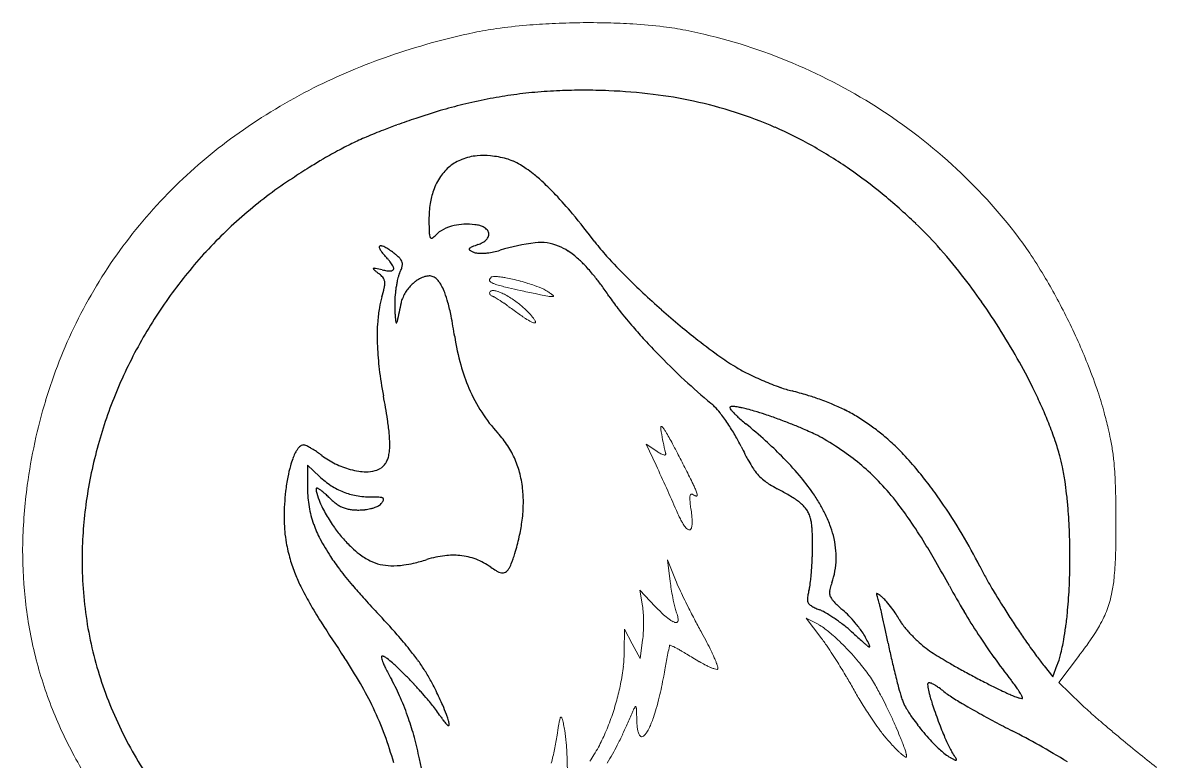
# Model space of a CAD drawing. Header units: millimetres. Extents: x -84 to 198, y -232 to 68.
# Drawn here: x -83.5 to 171.3, y -98.4 to 67.7 of the extents above; entities that cross this region are included whole.
import ezdxf

# ---------------------------------------------------------------- set-up
doc = ezdxf.new("R2010")
doc.units = ezdxf.units.MM
for name, color, linetype, lineweight, true_color in [('1', 1, 'Continuous', 0, 0xff0000), ('2', 3, 'Continuous', 25, 0x00ff00), ('4', 4, 'Continuous', 0, 0x00ffff), ('5', 2, 'Continuous', 0, 0xffff00), ('6', 30, 'Continuous', 0, 0xff7f00), ('7', 6, 'Continuous', 0, 0xff00ff), ('8', 136, 'Continuous', 0, 0x008080)]:
    doc.layers.add(name, color=color, linetype=linetype, lineweight=lineweight, true_color=true_color)

msp = doc.modelspace()

# ---------------------------------------------------------------- linework, layer by layer
at = {"layer": '1'}
for p, q in [((153.96, -74.51), (149.32, -80.64)), ((149.32, -80.64), (154.33, -85.47))]:
    msp.add_line(p, q, dxfattribs=at)
for centre, radius, start, end in [((32.98, -5.75), 72.82, 97.9042, 101.9353), ((40.72, -61.45), 129.05, 94.8763, 97.9042), ((42.72, -84.92), 152.61, 92.7117, 94.8763), ((43.83, -108.41), 176.12, 90.6968, 92.7117), ((43.82, -107.42), 175.14, 88.6574, 90.6968), ((44.46, -80.18), 147.88, 86.4381, 88.6574), ((46.03, -54.88), 122.53, 83.2015, 86.4381), ((52.91, 2.84), 64.41, 78.7369, 83.2015), ((50.75, -89.82), 158.74, 101.9353, 109.0728), ((41.17, -56.11), 124.51, 68.4162, 78.7369), ((44.09, -70.56), 138.37, 109.0728, 116.7186), ((40.38, -58.11), 126.66, 58.1838, 68.4162), ((40.3, -63.02), 129.92, 116.7186, 125.3566), ((41.09, -56.97), 125.32, 47.7412, 58.1838), ((33.21, -53.02), 117.67, 125.3566, 134.4342), ((45.71, -51.88), 118.44, 36.9988, 47.7412), ((30.58, -50.35), 113.92, 134.4342, 144.0905), ((77.42, -27.99), 78.75, 33.4107, 36.9989), ((29.08, -49.26), 112.07, 144.0905, 153.8265), ((43.8, -50.16), 119.01, 30.4921, 33.4107), ((30.04, -58.27), 134.99, 28.2228, 30.4921), ((15.85, -65.88), 151.1, 26.0779, 28.2228), ((30.84, -50.13), 114.03, 153.8265, 163.237), ((16.23, -65.7), 150.67, 23.9204, 26.0779), ((32.41, -58.52), 132.97, 21.6237, 23.9204), ((47.96, -52.36), 116.24, 18.6189, 21.6237), ((87.06, -39.18), 74.99, 14.8774, 18.6189), ((40.24, -52.96), 123.84, 163.237, 172.2661), ((16.47, -57.93), 148.02, 13.4401, 14.8775), ((98.28, -38.38), 63.9, 11.2524, 13.4401), ((109, -36.25), 52.98, 7.9829, 11.2524), ((105.51, -36.74), 56.51, 4.8171, 7.9829), ((90.42, -38.01), 71.65, 2.7804, 4.8171), ((18.66, -41.5), 143.49, 1.3413, 2.7804), ((30.15, -51.59), 113.66, 172.2661, 178.8567), ((-52.04, -43.15), 214.21, 0.6888, 1.3413), ((-334.58, -46.55), 496.77, 0.2604, 0.6888), ((-158.4, -45.75), 320.59, 359.3688, 0.2606), ((15.64, -51.3), 99.15, 178.8567, 185.9134), ((40.75, -47.94), 121.42, 357.9196, 359.3688), ((86.32, -49.6), 75.82, 354.2546, 357.9196), ((128.9, -53.88), 33.03, 348.7006, 354.2546), ((134.62, -55.03), 27.2, 344.2918, 348.7006), ((11.7, -51.7), 95.19, 185.9134, 193.5441), ((138.49, -56.12), 23.18, 339.5154, 344.2918), ((133.67, -53.86), 28.5, 330.5726, 334.82), ((138.35, -56.06), 23.32, 334.82, 339.5154), ((128.91, -51.18), 33.96, 327.5787, 330.5726), ((97.42, -30.33), 71.74, 323.8611, 325.2153), ((111.58, -40.17), 54.49, 325.2153, 327.5787), ((45.4, 7.65), 136.14, 322.8781, 323.8611), ((10.67, -51.95), 94.13, 193.5441, 201.2176), ((13.38, -50.9), 97.03, 201.2176, 208.4594), ((189.73, -48.78), 50.98, 226.0141, 228.112), ((286.96, 59.63), 196.61, 228.112, 229.1803), ((340.27, 121.34), 278.16, 229.1803, 229.7014), ((414.76, 209.18), 393.33, 229.7014, 230.1396), ((448.03, 249.02), 445.23, 230.1396, 230.876), ((412.86, 205.78), 389.5, 230.876, 231.6633), ((24.32, -44.97), 109.48, 208.4594, 215.2766)]:
    msp.add_arc(centre, radius, start, end, dxfattribs=at)
at = {"layer": '2'}
for p, q in [((-16.81, -34.3), (-19.49, -31.75)), ((-19.49, -31.75), (-19.49, -37.04)), ((146.06, -76.93), (147.99, -79.35)), ((147.99, -79.35), (149, -76.7))]:
    msp.add_line(p, q, dxfattribs=at)
for centre, radius, start, end in [((41.21, -54.04), 106.51, 98.0846, 101.0109), ((41.31, -54.77), 107.25, 95.1977, 98.0846), ((42.05, -62.87), 115.38, 92.4144, 95.1977), ((42.36, -70.41), 122.93, 89.9582, 92.4144), ((42.35, -93.48), 146, 87.7045, 89.9582), ((43.31, -69.54), 122.04, 82.9986, 87.7045), ((45.59, -50.94), 103.3, 77.8836, 82.9986), ((43.6, -64.8), 117.54, 103.8696, 106.4496), ((42.18, -59.04), 111.6, 101.0109, 103.8696), ((46.78, -45.39), 97.62, 72.1738, 77.8836), ((93.87, -214.67), 275.63, 108.8382, 109.7756), ((49.15, -83.6), 137.14, 106.4496, 108.8382), ((48.08, -41.35), 93.38, 66.3357, 72.1738), ((37.29, -59.5), 110.46, 111.0764, 113.2426), ((49.04, -89.99), 143.13, 109.7756, 111.0764), ((47.53, -42.61), 94.76, 60.6613, 66.3357), ((25.39, -31.79), 80.31, 113.2426, 115.7832), ((35.56, -50.44), 101.55, 118.4189, 120.74), ((24.72, -30.4), 78.75, 115.7832, 118.4189), ((42.74, -51.14), 104.54, 55.2591, 60.6613), ((49.61, -74.07), 129.03, 120.74, 122.1856), ((18.95, 27.35), 10.32, 111.2253, 128.7368), ((19.83, 25.09), 12.75, 95.4829, 111.2253), ((20.09, 22.47), 15.37, 84.2371, 95.4829), ((19.38, 15.46), 22.42, 74.9293, 84.2371), ((22.54, 27.22), 10.24, 66.3713, 74.9293), ((20.15, 21.75), 16.22, 59.5727, 66.3713), ((18.12, 18.29), 20.22, 55.1447, 59.5727), ((112.21, -173.52), 246.54, 122.1856, 123.2313), ((21.59, 25.5), 13.55, 145.7571, 160.7238), ((19.07, 27.22), 10.49, 128.7368, 145.7571), ((12.74, 10.56), 29.64, 51.4874, 55.1447), ((7.85, 4.42), 37.5, 46.9297, 51.4874), ((37.87, -58.16), 113.08, 50.6217, 55.2591), ((32.84, -52.37), 101.71, 123.2313, 130.3555), ((-11.12, -15.87), 65.27, 43.4753, 46.9297), ((24.32, 24.54), 16.44, 160.7238, 171.2581), ((-28.43, -32.28), 89.12, 39.7921, 43.4753), ((22.23, -77.21), 137.73, 46.4198, 50.6217), ((31.65, 23.41), 23.86, 171.2581, 180), ((35.22, -55.17), 105.39, 130.3555, 137.3541), ((113.11, 23.41), 105.31, 180, 181.0854), ((-96.8, -89.23), 178.1, 37.187, 39.7921), ((25.58, 21.76), 17.77, 181.0854, 183.7277), ((18.48, 21.29), 10.66, 183.7277, 186.0047), ((14.18, 15.1), 6.87, 117.2929, 135), ((15.73, 12.09), 10.25, 102.8181, 117.2929), ((16.19, 10.07), 12.32, 92.5369, 102.8181), ((16.34, 6.59), 15.8, 83.461, 92.5369), ((17.33, 15.18), 7.16, 74.7747, 83.4612), ((18.08, 17.94), 4.3, 63.565, 74.7747), ((18.68, 19.15), 2.95, 41.7238, 63.565), ((19.78, 20.13), 1.47, 10.6212, 41.7238), ((19.89, 20.15), 1.36, 351.3347, 10.6212), ((57.14, -40.52), 87.08, 41.8051, 46.4197), ((12.52, 20.67), 4.66, 186.0047, 189.4476), ((10.1, 20.26), 2.21, 189.4476, 202.4747), ((8.37, 19.55), 0.341, 202.4747, 236.0501), ((8.31, 19.45), 0.222, 236.0501, 272.2072), ((8.3, 19.73), 0.502, 272.2072, 296.0231), ((8.08, 20.17), 0.992, 296.0231, 303.9589), ((7.29, 21.35), 2.41, 303.9589, 309.0476), ((6.4, 22.44), 3.81, 309.0476, 312.857), ((0.8, 28.47), 12.05, 312.857, 315), ((16.58, 24.14), 6.71, 289.3538, 298.7225), ((17.97, 21.6), 3.82, 298.7225, 311.1519), ((18.54, 20.95), 2.96, 311.1519, 321.3833), ((19.29, 20.35), 2, 321.3833, 333.8349), ((19.6, 20.2), 1.65, 333.8349, 351.3347), ((38.7, -34.08), 52.79, 97.6538, 106.4193), ((32.86, 7.86), 10.44, 81.9151, 96.5634), ((32.83, 7.61), 10.69, 67.4405, 81.9151), ((84.17, 48.07), 49.06, 217.187, 222.0157), ((36.23, -56.11), 106.76, 137.3541, 144.1908), ((-3, 17.24), 0.395, 163.0434, 197.4495), ((-3.17, 17.29), 0.212, 118.7222, 163.0434), ((-1.1, 17.84), 2.38, 197.4495, 211.3044), ((-3.05, 17.08), 0.46, 89.0806, 118.7222), ((0.99, 19.11), 4.83, 211.3044, 218.6684), ((-3.06, 16.59), 0.946, 79.1793, 89.0806), ((-3.27, 15.48), 2.08, 72.5033, 79.1793), ((7.11, 24.01), 12.67, 218.6684, 223.212), ((-3.7, 14.11), 3.51, 62.6361, 72.5033), ((-23.68, -4.92), 29.58, 41.4101, 43.2112), ((-6.68, 8.36), 9.99, 56.7924, 62.6361), ((-8.55, 5.51), 13.39, 53.6329, 56.7924), ((-12.05, 0.76), 19.3, 51.0009, 53.6329), ((-13.28, -0.76), 21.25, 48.7644, 51.0011), ((16.99, 16.79), 0.185, 136.7586, 178.3053), ((16.98, 16.79), 0.177, 178.3053, 221.7569), ((17.65, 17.38), 1.07, 221.7569, 239.104), ((17.67, 16.15), 1.11, 120.112, 136.7586), ((18.52, 18.83), 2.76, 239.104, 245.0095), ((18.68, 14.42), 3.12, 111.957, 120.112), ((23.14, 28.76), 13.71, 245.0095, 247.6572), ((28.95, -11.06), 30.59, 109.3538, 111.957), ((18.8, 18.18), 2.28, 247.6588, 261.3254), ((19.49, 22.73), 6.87, 261.3254, 269.1791), ((19.53, 25.46), 9.61, 269.1791, 273.2101), ((19.29, 29.65), 13.8, 273.2101, 276.5729), ((19.04, 31.83), 15.99, 276.5729, 281.8852), ((19.01, 31.97), 16.14, 281.8852, 287.174), ((32.07, 5.78), 12.67, 56.6873, 67.4405), ((27.95, -0.48), 20.17, 48.1688, 56.6873), ((26.82, -67.64), 127.77, 37.9958, 41.8051), ((-13.36, 4.19), 15.81, 38.9464, 41.4101), ((-8.64, 8), 9.74, 32.6453, 38.9464), ((-2.48, 11.94), 2.43, 20.0203, 32.6453), ((-1.49, 12.3), 1.38, 10.1827, 20.0203), ((-3.89, 9.94), 7.02, 44.8713, 48.7644), ((-1.65, 12.17), 3.86, 33.0699, 44.8713), ((0.26, 13.42), 1.57, 14.5426, 33.0699), ((-1.66, 13.6), 3.5, 342.1722, 355.0052), ((0.31, 13.43), 1.52, 355.0052, 14.5426), ((24.03, -4.86), 26.05, 42.9258, 48.1688), ((12.85, -15.26), 41.31, 38.763, 42.9258), ((139.27, 97.71), 123.21, 222.0157, 225.0621), ((-4.66, 12.4), 0.055, 118.4741, 190.3906), ((-4.56, 12.42), 0.161, 190.3906, 214.1697), ((-4.53, 12.16), 0.324, 90.474, 118.4741), ((-3.82, 12.91), 1.04, 214.1697, 223.44), ((-2.98, 13.71), 2.21, 223.44, 227.7212), ((-4.52, 10.86), 1.62, 79.4175, 90.474), ((0.64, 17.69), 7.58, 227.7212, 230.0325), ((4.22, 21.96), 13.15, 230.0325, 231.3618), ((-11.75, -27.83), 40.98, 77.2204, 79.4175), ((31.82, 56.5), 57.37, 231.3618, 231.9983), ((-8.92, 4.35), 8.81, 45.82, 51.9979), ((-4.54, 8.85), 2.53, 34.2656, 45.82), ((0.36, 25.55), 13.75, 257.2206, 261.4548), ((-3.98, 9.24), 1.84, 13.7206, 34.2656), ((-0.99, 16.59), 4.69, 261.4548, 268.7082), ((-1.04, 14.39), 2.49, 268.7082, 280.8306), ((-0.7, 12.61), 0.683, 280.8306, 304.0945), ((-0.56, 12.41), 0.433, 304.0945, 330.3056), ((-0.58, 12.42), 0.453, 330.3056, 355.9178), ((-0.78, 12.43), 0.66, 355.9178, 10.1827), ((15.11, 6.44), 14.8, 163.491, 168.2173), ((5.9, 9.17), 5.19, 155.5041, 163.491), ((-16.76, 19.5), 19.71, 335.5047, 337.9233), ((-4.41, 14.49), 6.39, 337.9233, 342.1722), ((8.61, 4.88), 6, 106.9525, 119.6222), ((7.84, 7.4), 3.36, 90, 106.9525), ((7.84, 8.55), 2.22, 66.5963, 90), ((7.55, 7.88), 2.95, 46.3559, 66.5963), ((5.09, -21.49), 51.27, 36.0392, 38.763), ((164.03, 122.52), 158.27, 225.0621, 226.8945), ((14.41, -77.34), 143.52, 34.9698, 37.9958), ((-33.29, 15.19), 31.86, 343.3217, 347.0923), ((-7.01, 9.17), 4.9, 347.0923, 356.7122), ((-4.79, 9.04), 2.68, 356.7122, 13.7206), ((27.14, 4.26), 27.02, 170.8007, 173.0182), ((20.12, 5.4), 19.91, 168.2173, 170.8007), ((10.35, 2.1), 9.27, 142.1191, 149.1808), ((10.87, 1.69), 9.93, 135.2969, 142.1191), ((10.61, 1.95), 9.56, 127.9224, 135.2969), ((9.38, 3.54), 7.55, 119.6222, 127.9224), ((6.65, 6.93), 4.25, 35.3599, 46.3559), ((3.4, 4.63), 8.24, 27.4655, 35.3599), ((-0.06, 2.83), 12.14, 20.1557, 27.4655), ((-14.22, -35.54), 75.15, 33.7896, 36.0392), ((36.79, -56.51), 107.45, 144.1908, 151.0057), ((16.97, 0.13), 20.6, 163.3213, 170.1723), ((24.51, 4.2), 24.41, 176.9363, 181.2772), ((30.05, 3.9), 29.96, 173.0182, 176.9363), ((7.45, 3.43), 6.07, 157.8173, 167.9316), ((9.54, 2.58), 8.31, 149.1808, 157.8173), ((-14.99, -2.65), 28.04, 15.348, 20.1557), ((89.22, 33.68), 49.32, 213.7898, 217.7895), ((189.6, 149.84), 195.68, 226.8945, 228.5425), ((29.54, -2.05), 33.36, 170.1723, 175.5551), ((51.56, 4.8), 51.47, 181.2787, 182.5405), ((2119.76, -448.05), 2166.09, 167.93513, 168.04781), ((-29.5, -6.64), 43.1, 11.3001, 15.348), ((128.86, 64.41), 99.47, 217.7895, 220.6054), ((190.47, 150.82), 197, 228.5425, 230.1682), ((2.99, -85.32), 157.44, 32.0809, 34.9698), ((36.65, -2.6), 40.5, 175.5551, 179.2293), ((28.23, 3.77), 28.11, 182.5405, 184.2477), ((19.35, 3.11), 19.21, 184.2477, 186.0486), ((7.88, 1.89), 7.67, 186.0486, 188.8975), ((4.26, 1.33), 4, 188.8975, 194.037), ((0.91, 0.49), 0.55, 194.037, 207.9318), ((0.52, 0.28), 0.109, 207.9318, 246.0105), ((0.49, 0.22), 0.0371, 246.0105, 313.8222), ((0.42, 0.28), 0.13, 313.8222, 331.4157), ((0.04, 0.49), 0.569, 331.4157, 339.7869), ((-0.41, 0.66), 1.05, 339.7869, 344.9112), ((-2.09, 1.11), 2.78, 344.9112, 348.0517), ((-90.47, -18.82), 105.27, 8.7104, 11.3001), ((50.78, -2.79), 54.62, 179.2293, 182.3928), ((146.83, 79.82), 123.14, 220.6054, 222.4312), ((169.69, 125.91), 164.56, 230.1682, 231.9469), ((5.07, -84.02), 155, 29.0953, 32.0809), ((36.11, -56.14), 106.68, 151.0057, 157.916), ((60.91, -2.37), 64.76, 182.3928, 186.9532), ((68.64, 5.56), 55.7, 188.7103, 195.3937), ((170.83, 101.76), 155.66, 222.4312, 224.0551), ((149.7, 100.38), 132.13, 231.9469, 234.7124), ((179.76, 110.4), 168.09, 224.0551, 227.0545), ((108.02, 41.48), 59.98, 234.7124, 238.8173), ((54.37, 1.63), 40.9, 195.3937, 203.1949), ((94.35, 18.9), 33.58, 238.8176, 243.6209), ((25.35, -72.73), 131.79, 25.8575, 29.0953), ((85.43, 0.63), 89.47, 186.9532, 190.8328), ((157.39, 86.37), 135.26, 227.0545, 230.3982), ((108.92, 48.27), 66.36, 243.6209, 247.0374), ((50.44, -0.05), 36.62, 203.1949, 212.777), ((108.87, 48.15), 66.24, 247.0374, 250.4689), ((97.79, 16.92), 33.1, 250.4689, 255.3238), ((65.72, -105.53), 93.48, 73.1766, 75.3243), ((38.05, -66.58), 117.67, 23.8746, 25.8575), ((32.78, -54.78), 103.09, 157.916, 164.9459), ((-150.76, -44.57), 151.02, 8.7973, 10.8329), ((74.17, -77.57), 64.27, 70.5865, 73.1766), ((77.3, -68.7), 54.86, 67.057, 70.5865), ((48.55, -1.27), 34.37, 212.777, 222.669), ((65.51, -24.7), 8.89, 43.0773, 50.3984), ((54.81, -34.7), 23.53, 38.5797, 43.0773), ((48.79, -39.5), 31.24, 36.0508, 38.5797), ((75.48, -18.81), 0.0994, 135.0001, 204.1222), ((77.46, -17.92), 2.26, 204.1222, 217.775), ((75.71, -19.03), 0.42, 93.373, 134.999), ((79.96, -15.98), 5.43, 217.775, 220.6673), ((76.02, -24.34), 5.74, 82.3335, 93.373), ((83.88, -12.62), 10.6, 220.6673, 222.7379), ((86.81, -9.91), 14.58, 222.7379, 224.964), ((94.49, -2.24), 25.44, 224.964, 226.6493), ((75.21, -30.38), 11.83, 79.4811, 82.3335), ((73.17, -41.38), 23.02, 77.4358, 79.4811), ((71.23, -50.07), 31.92, 75.2759, 77.4358), ((64.61, -75.26), 57.97, 73.6731, 75.2759), ((59.45, -92.88), 76.33, 71.7359, 73.6731), ((81.61, -58.53), 43.82, 63.1076, 67.057), ((82.59, -56.59), 41.65, 58.7518, 63.1076), ((57.68, -57.89), 96.21, 21.6816, 23.8746), ((-51.44, -29.2), 50.51, 5.2774, 8.7973), ((39.84, -46.01), 42.3, 33.8776, 36.0508), ((35.76, -48.76), 47.22, 30.1332, 33.8776), ((99.3, 2.85), 32.45, 226.6493, 228.796), ((107.03, 11.68), 44.18, 228.796, 230.6356), ((-0.28, -119.12), 125.01, 47.9584, 50.6358), ((49.5, -123.04), 108.09, 70.1081, 71.7359), ((48.63, -125.44), 110.63, 68.5731, 70.1081), ((55.74, -107.33), 91.18, 66.8822, 68.5731), ((81.64, -58.16), 43.48, 54.4889, 58.7518), ((79.24, -61.52), 47.61, 50.9242, 54.4889), ((68.62, -53.54), 84.43, 18.8385, 21.6816), ((-32.2, -27.42), 31.19, 0.5319, 5.2774), ((7.3, -39.3), 21.73, 33.101, 42.6689), ((40.96, -45.74), 41.2, 26.1246, 30.1332), ((63.79, -88.47), 70.67, 64.077, 66.8822), ((82.4, -50.18), 28.11, 59.6281, 64.077), ((68.73, -74.46), 64.28, 47.8565, 50.9242), ((30.17, -54.08), 100.38, 164.9459, 172.3349), ((-18.24, -30.73), 4.34, 140.2047, 148.24), ((-19.59, -29.61), 2.59, 120.7105, 140.2047), ((-20.37, -28.3), 1.06, 90, 120.7105), ((-20.37, -28.09), 0.847, 69.4528, 90), ((-22.68, -34.25), 7.43, 62.5473, 69.4528), ((-24.94, -38.61), 12.34, 60.0837, 62.5473), ((-28.56, -44.89), 19.59, 58.1286, 60.0837), ((-13.74, -27.25), 12.73, 353.1004, 0.5319), ((8.2, -38.7), 20.65, 23.2847, 33.101), ((177.68, 21.31), 111.07, 206.1244, 207.117), ((22.83, -93.5), 90.51, 44.8115, 47.9584), ((61.9, -85.15), 68.64, 54.6951, 59.6279), ((82.64, -59.1), 43.56, 43.0587, 47.8566), ((90.93, -45.93), 60.86, 15.4897, 18.8385), ((-1.82, -37.97), 22.35, 159.9756, 164.2919), ((-11.76, -34.34), 11.77, 154.0269, 159.9756), ((-14.82, -32.85), 8.36, 148.24, 154.0269), ((-30.73, -48.38), 23.7, 55.315, 58.1286), ((-32.45, -50.87), 26.72, 52.6651, 55.315), ((-5.46, -15.48), 17.78, 232.666, 243.9328), ((-6.29, -28.66), 5.13, 335.0692, 345.3017), ((-9.86, -27.72), 8.82, 345.3017, 353.1004), ((7.65, -38.94), 21.25, 13.9837, 23.2847), ((121.82, -7.29), 48.31, 207.117, 208.622), ((107.49, -15.11), 31.98, 208.622, 211.9996), ((33.78, -82.61), 75.06, 40.2609, 44.8115), ((72.24, -70.55), 50.75, 48.9577, 54.6951), ((57.41, -82.66), 78.08, 39.4756, 43.0587), ((114.47, -39.41), 36.44, 11.4817, 15.4898), ((5.76, -40.1), 30.22, 164.2919, 169.2266), ((-4.9, -14.34), 19.05, 243.9328, 254.8159), ((-5.52, -16.64), 16.67, 254.8159, 261.4608), ((-6.29, -24.71), 8.54, 269.3787, 283.6458), ((-5.18, -29.29), 3.83, 283.6458, 305.0087), ((-5.24, -29.2), 3.94, 305.0083, 320.2178), ((-5.38, -29.08), 4.13, 320.2178, 335.0692), ((93.37, -23.93), 15.34, 211.9996, 216.8775), ((72.41, -70.36), 50.49, 43.0835, 48.9577), ((44.95, -92.93), 94.22, 37.0186, 39.4756), ((87.72, -44.84), 63.73, 8.4514, 11.4817), ((21.27, -43.05), 46.01, 169.2266, 173.2254), ((-4.1, -20.98), 18.41, 226.3488, 236.8274), ((-6.25, -21.51), 11.75, 261.4608, 269.3787), ((4.33, -39.77), 24.67, 5.3524, 13.9837), ((90.52, -26.08), 11.77, 216.8775, 224.7749), ((89.95, -26.63), 10.98, 224.7749, 232.9525), ((91.53, -24.55), 13.59, 232.9525, 238.2408), ((53.24, -66.13), 49.56, 34.6599, 40.2609), ((73.28, -46.98), 78.32, 6.4401, 8.4514), ((24.48, -43.43), 49.24, 173.2254, 176.6651), ((4.71, -37.04), 24.2, 180.0088, 189.7763), ((-17.39, -37.09), 0.155, 137.2764, 180), ((-13.77, -37.09), 3.78, 180, 195.6373), ((-17.41, -37.07), 0.132, 90.7244, 137.2764), ((-17.4, -37.27), 0.328, 76.019, 90.7244), ((-1.99, -33.79), 16.01, 195.6373, 203.2174), ((-17.56, -37.91), 0.983, 67.5399, 76.019), ((-17.81, -38.51), 1.63, 61.1975, 67.5399), ((-18.9, -40.49), 3.89, 57.0916, 61.1975), ((-19.92, -42.06), 5.77, 53.2877, 57.0916), ((-23.22, -46.49), 11.3, 50.5705, 53.2877), ((-25.69, -49.49), 15.17, 47.4817, 50.5705), ((-5.87, -23.68), 15.18, 236.8274, 248.3696), ((-5.83, -23.58), 15.29, 248.3696, 259.7663), ((1.5, -40.03), 27.51, 358.346, 5.3524), ((101.44, -8.54), 32.41, 238.2408, 241.6643), ((31.96, -137.38), 113.96, 60.2876, 61.6635), ((59.39, -61.88), 42.09, 30.7624, 34.6599), ((62.73, -79.41), 63.75, 37.8564, 43.0835), ((26.52, -106.83), 117.31, 34.8167, 37.0186), ((46.81, -49.97), 104.96, 4.7027, 6.4401), ((24.43, -53.31), 94.59, 172.3349, 179.947), ((21.46, -43.25), 46.22, 176.6651, 180.2155), ((4.85, -30.86), 23.45, 203.2174, 206.7356), ((-31.31, -55.63), 23.5, 45, 47.4817), ((-1.22, -25.53), 19.06, 225, 228.2114), ((-6.49, -31.43), 11.15, 228.2114, 232.4108), ((-7.89, -33.25), 8.85, 232.4108, 238.9504), ((-5.18, -19.98), 18.95, 259.7663, 270), ((-5.18, -73.57), 34.63, 87.6054, 90), ((-5.85, -36.99), 4.53, 293.5658, 303.973), ((-3.98, -44.79), 5.83, 81.7685, 87.6054), ((-4.35, -39.22), 1.84, 303.973, 320.3118), ((-3.59, -42.13), 3.14, 75.9522, 81.7685), ((-7.07, -36.96), 5.38, 320.3093, 328.2884), ((-3.1, -40.18), 1.13, 66.2436, 75.9522), ((-2.93, -39.78), 0.699, 53.9204, 66.2436), ((-2.72, -39.49), 0.338, 36.1617, 53.9204), ((-3.09, -39.42), 0.702, 328.2884, 350.5056), ((-2.66, -39.45), 0.272, 11.4805, 36.1617), ((-2.76, -39.47), 0.375, 350.5056, 11.4805), ((73.53, -64.53), 30.08, 57.6095, 60.2876), ((78.42, -56.83), 20.96, 54.36, 57.6095), ((83.95, -49.11), 11.47, 49.9658, 54.36), ((85.73, -46.99), 8.7, 42.5114, 49.9658), ((67.14, -57.27), 33.07, 26.3653, 30.7624), ((51.22, -88.36), 78.32, 34.3211, 37.8564), ((18.49, -112.41), 127.09, 30.8294, 34.8167), ((3.76, -37.2), 23.24, 189.7763, 199.7436), ((13.5, -26.5), 33.14, 206.7356, 209.6949), ((16.54, -24.77), 36.63, 209.6949, 215.0199), ((-9.05, -35.17), 6.61, 238.9504, 246.5214), ((-9.11, -35.32), 6.45, 246.5214, 254.4432), ((-8.7, -33.84), 7.99, 254.4432, 261.5599), ((-8.43, -32.01), 9.83, 261.5599, 266.3317), ((-7.99, -25.22), 16.64, 266.3317, 270), ((-7.99, -29.31), 12.55, 270, 276.3932), ((-7.8, -31.04), 10.8, 276.3932, 283.2845), ((-7.4, -32.72), 9.08, 283.2845, 287.94), ((-6.52, -35.44), 6.22, 287.94, 293.5658), ((-6.08, -39.81), 35.1, 352.144, 358.346), ((87.76, -45.13), 5.95, 33.4924, 42.5114), ((88, -44.97), 5.66, 23.6281, 33.4924), ((86.66, -45.56), 7.12, 14.8356, 23.6281), ((70.59, -55.56), 29.22, 20.7691, 26.3653), ((29.24, -51.42), 122.6, 2.0562, 4.7027), ((15.78, -43.28), 40.53, 180.2155, 184.7801), ((7.16, -35.99), 26.85, 199.7436, 207.48), ((8.23, -30.59), 26.49, 215.0199, 221.2834), ((-10.85, -39.16), 39.91, 347.3136, 352.144), ((84.81, -46.05), 9.04, 9.2366, 14.8356), ((77.66, -47.21), 16.28, 5.0652, 9.2366), ((70.54, -47.84), 23.43, 1.6791, 5.0652), ((76.3, -53.4), 23.12, 14.4769, 20.7691), ((10.58, -116.11), 127.54, 31.5509, 34.3211), ((1.35, -44.48), 26.06, 184.7801, 190.4734), ((20.87, -28.85), 42.3, 207.48, 213.6415), ((16.27, -23.53), 37.19, 221.2836, 226.0239), ((-21.77, -36.7), 51.11, 343.0452, 347.3136), ((1.04, -49.88), 92.96, 359.9792, 1.6791), ((78.53, -52.82), 20.81, 6.7729, 14.4769), ((32.45, -104.08), 110.82, 26.5594, 30.8294), ((4.08, -52.32), 147.77, 359.6456, 2.0562), ((15.74, -41.82), 40.69, 190.4734, 195.8559), ((4.03, -36.21), 19.57, 226.0239, 232.5609), ((23.13, -49.89), 70.87, 357.989, 359.9777), ((81.43, -52.47), 17.89, 358.4633, 6.7729), ((-22.27, -136.27), 166.08, 29.8996, 31.5509), ((17.18, -53.3), 87.34, 179.9461, 189.4279), ((8.55, -43.86), 33.22, 195.8559, 201.8141), ((31.68, -21.66), 55.29, 213.6415, 217.3381), ((1.06, -40.1), 14.67, 232.5609, 243.6957), ((-0.63, -43.51), 10.87, 243.6957, 256.6412), ((-6.17, -9.12), 45.91, 283.236, 287.0724), ((14.24, -75.6), 23.64, 96.9938, 107.0721), ((13.27, -67.69), 15.67, 84.6077, 96.9938), ((13.4, -66.36), 14.33, 76.9785, 84.6077), ((13.55, -65.73), 13.68, 69.172, 76.9785), ((13.45, -65.98), 13.95, 61.6485, 69.172), ((7.49, -46.41), 20.28, 339.2012, 341.5433), ((-20.04, -37.23), 49.3, 341.5433, 343.0452), ((15.1, -49.6), 78.9, 356.1043, 357.989), ((82.06, -52.49), 17.25, 349.5673, 358.4633), ((-121.23, -193.18), 280.24, 28.6284, 29.8996), ((6.11, -52.33), 145.74, 357.1629, 359.6456), ((61.32, 0.95), 92.58, 217.3381, 220.1948), ((-0.49, -42.95), 11.44, 256.6412, 268.4787), ((-0.33, -36.6), 17.79, 268.4787, 277.9659), ((-1.23, -30.12), 24.33, 277.9659, 283.236), ((12.64, -67.48), 15.65, 54.5465, 61.6485), ((32, -40.3), 17.71, 234.5468, 239.0384), ((25.4, -51.29), 4.89, 239.0384, 247.5912), ((24.65, -53.11), 2.93, 247.5912, 259.8418), ((24.38, -54.62), 1.39, 259.8418, 277.6348), ((24.41, -54.82), 1.19, 277.6348, 300.3873), ((24.09, -54.27), 1.83, 300.3873, 318.7144), ((23.14, -53.44), 3.08, 318.7144, 332.2021), ((15.78, -49.56), 11.4, 332.2021, 339.2012), ((24.71, -50.26), 69.27, 354.9661, 356.1043), ((81.64, -52.41), 17.69, 340.7814, 349.5673), ((184.6, -28.02), 59.27, 206.5592, 209.1439), ((14.21, -41.6), 39.32, 201.8141, 206.3578), ((59.85, -53.7), 33.96, 350.7679, 353.606), ((45.39, -52.08), 48.52, 353.606, 354.9661), ((117.3, -64.84), 20.08, 160.7809, 164.3663), ((248.4, 7.55), 132.32, 209.1439, 210.8738), ((41.84, -27.91), 70.14, 206.3578, 209.7592), ((81.65, 18.13), 119.19, 220.1948, 221.934), ((99.17, -62.33), 6.36, 167.3305, 171.7987), ((117.88, -66.54), 25.55, 165.101, 167.3305), ((84.95, -57.78), 8.53, 345.1025, 350.7679), ((100.93, -60.44), 3.11, 172.0329, 181.3157), ((99.94, -60.46), 2.13, 181.3157, 192.5402), ((102.2, -60.62), 4.4, 164.3663, 172.0329), ((99.95, -60.46), 2.14, 192.5402, 203.7686), ((108.44, -60.69), 0.104, 164.1601, 199.0435), ((108.38, -60.67), 0.0437, 84.8584, 164.1601), ((109.3, -60.39), 1.02, 199.0435, 210.0442), ((108.34, -61.15), 0.525, 63.6334, 84.8584), ((107.38, -61.5), 1.2, 17.7937, 30.0375), ((85.61, -68.49), 24.06, 15.0677, 17.7937), ((107.8, -62.23), 1.73, 57.4226, 63.6334), ((105.85, -65.28), 5.35, 53.8922, 57.4226), ((104.1, -67.68), 8.32, 50.9271, 53.8922), ((281.48, 26.64), 178.56, 208.6286, 210.7638), ((276.91, 24.6), 165.54, 210.8738, 211.9729), ((39.1, -53.97), 112.71, 354.3397, 357.1629), ((73.41, -9.86), 106.52, 209.7592, 212.4807), ((134.37, 65.49), 190.05, 221.934, 223.3113), ((97.02, -62.02), 4.19, 171.7987, 177.7566), ((94.93, -61.94), 2.1, 177.7566, 186.1741), ((94.4, -62), 1.57, 186.1741, 200.3135), ((94.17, -62.09), 1.32, 200.3135, 215.7468), ((94.42, -61.9), 1.63, 215.7468, 233.9523), ((96.84, -58.57), 5.75, 233.9523, 243.617), ((100.81, -60.09), 3.07, 203.7686, 213.1359), ((101.91, -59.37), 4.39, 213.1359, 221.713), ((109.3, -52.78), 14.29, 221.713, 226.4638), ((117.29, -44.37), 25.89, 226.4638, 227.9157), ((156.93, -0.47), 85.04, 227.9157, 228.7167), ((65.05, -74.02), 45.35, 14.3135, 15.0677), ((28.89, -83.25), 82.67, 13.7548, 14.3135), ((1.77, -89.89), 110.6, 13.1178, 13.7548), ((99.04, -73.91), 16.35, 48.8122, 50.9271), ((104.14, -68.09), 8.6, 41.1621, 48.8096), ((92.59, -78.19), 23.95, 36.5816, 41.1621), ((308.02, 44.02), 202.21, 211.9729, 212.9673), ((-160.04, -212.06), 214.56, 41.4905, 43.3113), ((99.39, -53.44), 11.49, 243.617, 246.2049), ((111.04, -27.01), 40.37, 246.2049, 247.5851), ((92.37, -72.27), 8.59, 61.746, 67.5852), ((85.58, -84.91), 22.94, 58.1732, 61.746), ((81.72, -91.13), 30.27, 56.1447, 58.1732), ((76.2, -99.36), 40.18, 54.3842, 56.1447), ((86.11, -81.14), 22.31, 44.0653, 48.7163), ((78.58, -88.42), 32.79, 40.2292, 44.0653), ((-68.39, -106.24), 182.63, 12.6221, 13.1178), ((90.74, -79.56), 26.25, 32.9015, 36.5816), ((98.04, -74.83), 17.55, 28.4005, 32.9015), ((254.96, 10.86), 147.71, 210.7638, 213.1115), ((310.06, 45.34), 204.64, 212.9673, 213.9364), ((58.92, -55.93), 92.8, 352.3351, 354.3397), ((14.88, -53.68), 85.01, 189.4279, 199.0392), ((300.51, 134.72), 375.73, 212.4807, 213.9297), ((74.03, -102.39), 43.9, 51.1659, 54.3842), ((80.5, -94.35), 33.58, 47.4862, 51.1659), ((80.91, -86.45), 29.73, 35.3897, 40.2292), ((-110.59, -115.69), 225.88, 11.9459, 12.6221), ((120.21, -62.85), 7.64, 208.3995, 214.9071), ((129.12, -56.63), 18.51, 214.9071, 219.0877), ((133.32, -53.22), 23.92, 219.0877, 221.5706), ((87.86, -59.83), 63.59, 349.9134, 352.3351), ((-63.08, -126.31), 85.12, 38.5995, 41.4905), ((333.52, 181.63), 340.83, 227.4861, 227.9484), ((96.62, -75.29), 10.46, 27.2274, 35.3897), ((30.93, -109.09), 84.34, 26.2969, 27.2265), ((-161.1, -126.38), 277.51, 11.3358, 11.9459), ((138.7, -48.45), 31.11, 221.5706, 223.7476), ((140.49, -46.73), 33.59, 223.7476, 227.8239), ((250.81, 8.15), 142.75, 213.1115, 215.6191), ((287.31, 30.03), 177.22, 213.9364, 214.9777), ((103.37, -62.59), 47.84, 345.6388, 349.9134), ((-47.11, -113.56), 64.68, 35.9395, 38.5995), ((124.52, -50.07), 28.8, 227.9484, 229.5386), ((115.49, -60.65), 14.88, 229.5386, 231.8763), ((108.26, -69.87), 3.17, 231.8763, 236.9412), ((107.4, -71.18), 1.61, 236.9412, 242.0767), ((99.77, -75.07), 7.55, 23.1895, 26.2969), ((106.87, -72.18), 0.468, 242.0767, 251.5985), ((103.34, -73.54), 3.67, 18.2593, 23.1895), ((106.79, -72.43), 0.204, 251.5985, 272.0306), ((106.79, -72.58), 0.0536, 272.0306, 312.4951), ((106.25, -72.58), 0.607, 6.1195, 18.2593), ((106.79, -72.58), 0.0593, 312.4951, 348.419), ((106.61, -72.54), 0.238, 348.419, 6.1195), ((267.18, -40.52), 159.3, 191.3356, 192.5589), ((134.51, -53.33), 24.69, 227.8239, 232.5788), ((133.12, -55.15), 22.39, 232.5781, 237.5763), ((263.83, 13.61), 148.57, 214.9777, 216.4619), ((-93.45, -130.31), 99.08, 29.9185, 33.9298), ((-2.41, -74.99), 0.484, 163.2278, 189.5013), ((0.66, -74.47), 3.6, 189.5013, 199.0671), ((-2.67, -74.91), 0.218, 135.0499, 163.2278), ((-2.69, -74.88), 0.177, 103.7108, 135.0499), ((-2.67, -74.97), 0.269, 86.5533, 103.7108), ((4.59, -73.11), 7.75, 199.0671, 203.4328), ((-2.7, -75.35), 0.65, 75.5371, 86.5533), ((-2.8, -75.75), 1.07, 67.0777, 75.5371), ((20.09, -66.39), 24.65, 203.4328, 205.8805), ((-3.47, -77.33), 2.78, 61.845, 67.0777), ((-4.12, -78.55), 4.16, 52.5506, 61.845), ((-15.45, -93.34), 22.79, 48.583, 52.5506), ((-24.41, -103.49), 36.33, 47.0294, 48.583), ((-32.48, -102.95), 46.62, 32.8061, 35.9395), ((271.21, -39.62), 163.42, 192.5589, 193.7666), ((176.17, 12.62), 102.68, 237.5763, 239.9099), ((199.18, 52.33), 148.58, 239.9099, 241.012), ((258.74, 13.84), 152.51, 215.6191, 218.045), ((208.62, -27.19), 79.92, 216.4619, 218.4857), ((129.38, -69.25), 20.99, 339.1833, 345.6388), ((35.34, -59), 41.6, 205.8805, 207.5745), ((101.89, -24.24), 116.68, 207.5745, 208.5859), ((-40.86, -121.16), 60.47, 45.8252, 47.0294), ((-52.58, -133.22), 77.29, 44.2825, 45.8252), ((-29.32, -100.92), 42.86, 29.1745, 32.8061), ((248.86, -45.1), 140.4, 193.7666, 194.5334), ((222, 93.51), 195.66, 241.012, 241.9725), ((17.17, -52.89), 87.43, 199.0392, 203.6728), ((-76.31, -120.45), 79.3, 25.4346, 29.9185), ((-45.86, -104.75), 51.58, 23.5743, 28.5859), ((-72.95, -153.09), 105.75, 42.9637, 44.2825), ((-74.19, -154.24), 107.44, 41.6942, 42.9637), ((-32.47, -102.68), 46.47, 25.6868, 29.1745), ((204.53, -56.59), 94.61, 194.5334, 195.4675), ((120.58, -81.12), 0.719, 166.7756, 180), ((123.01, -81.12), 3.15, 180, 190.4165), ((120.21, -81.04), 0.343, 147.5828, 166.7756), ((120.15, -81), 0.27, 120.2733, 147.5828), ((120.2, -81.09), 0.374, 97.1242, 120.2733), ((120.24, -81.35), 0.635, 78.9481, 97.1242), ((119.97, -82.73), 2.05, 68.8484, 78.9481), ((119.42, -84.14), 3.56, 61.901, 68.8484), ((116.76, -89.13), 9.21, 57.5844, 61.901), ((114.07, -93.36), 14.22, 53.9348, 57.5844), ((221.82, 93.19), 195.3, 241.9725, 242.9457), ((197.11, 44.81), 140.97, 242.9457, 244.0913), ((104.34, -107), 43.56, 36.3383, 38.045), ((113.14, -100.52), 32.63, 34.3663, 36.3383), ((-58.42, -140.19), 86.32, 40.2779, 41.6942), ((-79.88, -125.48), 99.07, 23.6317, 25.6866), ((174.07, -65.02), 63.01, 195.4675, 197.6385), ((139.52, -78.09), 19.93, 190.4165, 194.5505), ((151.77, -74.91), 32.6, 194.5505, 196.0895), ((173.28, -68.71), 54.98, 196.0895, 197.2746), ((103.98, -107.22), 31.37, 51.4774, 53.9348), ((132.62, -71.24), 14.62, 231.4781, 236.6894), ((168.11, -17.23), 79.25, 236.6894, 238.927), ((182.42, 14.56), 107.35, 244.0913, 245.0298), ((162.16, -28.95), 59.35, 245.0298, 246.2921), ((155.51, -44.1), 42.8, 246.2921, 247.4866), ((147.51, -63.38), 21.93, 247.4866, 249.1554), ((145.24, -69.36), 15.53, 249.1554, 250.8101), ((118.82, -96.63), 25.74, 32.8388, 34.3663), ((142.67, -76.73), 7.73, 250.8101, 253.1553), ((127.91, -90.77), 14.93, 30.8327, 32.8388), ((131.35, -88.71), 10.92, 28.9918, 30.8327), ((135.93, -86.17), 5.69, 26.4405, 28.9918), ((138.77, -84.77), 2.52, 15.0336, 26.4405), ((-71.82, -118.31), 74.33, 20.3444, 25.4346), ((-54.9, -108.69), 61.44, 18.9825, 23.5743), ((-41.76, -126.08), 64.49, 37.7229, 40.2779), ((-25.31, -101.6), 39.51, 20.3774, 23.6317), ((125.18, -80.56), 11.71, 197.6385, 202.6765), ((125, -80.64), 11.52, 202.6766, 210.3823), ((142.57, -70.34), 31.88, 210.3823, 215.0119), ((188.23, -64.06), 70.64, 197.2746, 198.7817), ((188.71, 16.95), 119.15, 238.927, 239.8873), ((217.73, 66.99), 177, 239.8873, 240.6751), ((141.43, -80.82), 3.45, 253.1553, 263.5875), ((141.07, -84.1), 0.153, 263.5875, 314.7667), ((141.1, -84.14), 0.0988, 314.7855, 15.0336), ((22.12, -50.73), 92.83, 203.6728, 208.1695), ((-60.76, -110.71), 67.64, 15.179, 18.9825), ((-7.28, -99.41), 20.9, 33.2337, 37.7229), ((39.99, -68.43), 35.62, 213.2336, 214.5656), ((27.07, -77.34), 19.93, 214.5656, 216.3464), ((20.67, -82.04), 11.99, 216.3464, 221.2751), ((-10.96, -96.27), 24.2, 18.3336, 20.3774), ((1.49, -92.15), 11.08, 15.3129, 18.3336), ((150.81, -64.57), 41.93, 215.0119, 217.6808), ((212.54, -55.79), 96.31, 198.7817, 200.0725), ((212.97, -55.63), 96.77, 200.0725, 201.3453), ((231.99, 92.38), 206.12, 240.6751, 241.9144), ((13.12, -88.67), 1.94, 221.2751, 233.5538), ((12.5, -89.51), 0.901, 233.5538, 240.5457), ((12.24, -89.97), 0.373, 240.5457, 251.4206), ((12.18, -90.15), 0.178, 251.4206, 283.6964), ((5.36, -91.09), 7.07, 11.6392, 15.3129), ((12.2, -90.22), 0.107, 283.6964, 325.7445), ((9.83, -90.17), 2.51, 5.4716, 11.6392), ((12.1, -90.16), 0.221, 325.7445, 353.7432), ((11.09, -90.04), 1.24, 353.7432, 5.4716), ((158.68, -58.49), 51.88, 217.6808, 220.0801), ((191.4, -64.06), 73.61, 201.3453, 202.8047), ((229.76, 88.19), 201.37, 241.9144, 243.1682), ((70.15, -227.34), 152.22, 60.5845, 63.1679), ((-70.42, -117.8), 72.84, 15.2024, 20.3444), ((-74.95, -114.56), 82.34, 11.7318, 15.179), ((158.29, -58.82), 51.37, 220.0801, 222.5337), ((149.45, -66.92), 39.38, 222.5337, 225.336), ((169.86, -73.12), 50.24, 202.8047, 205.9897), ((25.45, -48.94), 96.62, 208.1695, 212.3259), ((141.47, -75), 28.02, 225.336, 230.9162), ((128.42, -91.07), 7.32, 230.9162, 241.8451), ((133.43, -90.88), 9.72, 205.9897, 213.2338), ((83.76, -123.42), 49.67, 31.5587, 33.2341), ((58.28, -248.39), 176.39, 58.1846, 60.5845), ((-87.03, -117.07), 94.68, 6.5504, 11.7318), ((143.24, -63.38), 38.73, 241.8454, 242.7829), ((128.93, -91.19), 7.45, 242.7829, 244.9202), ((127.32, -94.64), 3.64, 244.9202, 250.0415), ((126.27, -97.52), 0.582, 250.0415, 262.8762), ((123.31, -99.13), 3.25, 25.004, 31.5587), ((126.23, -97.85), 0.246, 262.8762, 279.9018), ((124.9, -98.39), 1.5, 19.3277, 25.004), ((126.26, -98.02), 0.0747, 279.9018, 311.0815), ((125.91, -98.04), 0.426, 8.6574, 19.3277), ((126.27, -98.03), 0.0657, 311.0815, 347.6789), ((126.14, -98), 0.196, 347.6789, 8.6574)]:
    msp.add_arc(centre, radius, start, end, dxfattribs=at)
at = {"layer": '4'}
msp.add_line((28.32, 7.51), (28.32, 7.51), dxfattribs=at)
for centre, radius, start, end in [((22.31, 9.64), 0.947, 142.1249, 153.8657), ((23.59, 8.65), 2.56, 134.999, 142.1249), ((22.07, 10.17), 0.411, 102.8544, 135), ((22.62, 7.73), 2.91, 90.903, 102.8544), ((22.66, 5.2), 5.45, 87.2073, 90.903), ((22.42, 0.26), 10.39, 84.5316, 87.2073), ((22.05, -3.68), 14.34, 81.6801, 84.5316), ((20.37, -15.18), 25.96, 79.5607, 81.6801), ((18.87, -23.29), 34.22, 76.9936, 79.5607), ((21.93, 9.83), 0.519, 153.8657, 183.2158), ((21.84, 9.82), 0.431, 183.2158, 215.5302), ((22.15, 10.05), 0.815, 215.5302, 237.9715), ((23.87, 12.78), 4.04, 237.9715, 247.9964), ((25.5, 16.82), 8.4, 247.9964, 252.873), ((31.7, 36.95), 29.46, 252.873, 255.4768), ((37.59, 59.67), 52.93, 255.4768, 256.9941), ((70.06, 200.25), 197.22, 256.9941, 257.7802), ((15.78, -36.68), 47.96, 74.8254, 76.9936), ((15.67, -37.08), 48.37, 72.7119, 74.8254), ((18.99, -26.42), 37.21, 70.302, 72.7119), ((22.74, -15.92), 26.06, 65.3791, 70.302), ((30.94, 1.96), 6.39, 55.4271, 65.3791), ((251.7, 1039.05), 1055.46, 257.78121, 257.96617), ((60.08, 140.16), 136.37, 257.9662, 258.4808), ((46.16, 71.85), 66.65, 258.4808, 259.9075), ((36.29, 16.4), 10.33, 259.9075, 263.5319), ((11.28, -26.57), 41.03, 54.2278, 55.4262), ((35.6, 10.35), 4.24, 263.5319, 269.2825), ((32.35, 2.67), 4.99, 50.7918, 54.2278), ((33.68, 4.31), 2.89, 47.1464, 50.7918), ((35.55, 6.65), 0.541, 269.2825, 285.4334), ((34.99, 5.72), 0.953, 40.8008, 47.1464), ((35.66, 6.28), 0.156, 285.4334, 316.9971), ((35.34, 6.02), 0.502, 29.8484, 40.8008), ((35.66, 6.2), 0.127, 7.9825, 29.8484), ((35.72, 6.21), 0.0624, 316.9971, 7.9825)]:
    msp.add_arc(centre, radius, start, end, dxfattribs=at)
at = {"layer": '5'}
for centre, radius, start, end in [((21.97, 6.9), 0.539, 173.7763, 212.0346), ((22.02, 6.89), 0.59, 137.2471, 173.7763), ((22.2, 7.04), 0.811, 212.0346, 234.1883), ((21.97, 6.95), 0.513, 109.125, 137.2419), ((22.62, 7.62), 1.53, 234.1883, 250.2926), ((22.19, 6.31), 1.19, 90.759, 109.125), ((21.33, 4.02), 2.3, 61.03, 70.2838), ((22.2, 5.58), 1.92, 82.7535, 90.759), ((21.98, 3.91), 3.6, 76.9136, 82.7535), ((12.87, -11.25), 19.76, 57.8753, 61.03), ((21.66, 2.53), 5.02, 70.8185, 76.9136), ((20.2, -1.69), 9.48, 66.3842, 70.8185), ((6.45, -21.48), 31.83, 56.7052, 57.8753), ((-3.24, -36.24), 49.49, 55.7667, 56.7052), ((18.85, -4.76), 12.84, 61.3598, 66.3842), ((15.35, -11.18), 20.15, 57.3502, 61.3598), ((13.8, -13.6), 23.02, 50.644, 57.3502), ((-8.67, -44.21), 59.14, 54.3766, 55.7667), ((-11.32, -47.92), 63.69, 53.0372, 54.3766), ((58.87, 45.36), 53.04, 233.0373, 235.9951), ((17, -9.69), 17.97, 43.0519, 50.644), ((12.94, -13.49), 23.53, 39.6813, 43.0524), ((37.72, 14), 15.22, 235.9951, 241.5181), ((33.92, 7), 7.25, 241.5181, 247.2351), ((26.16, -2.52), 6.35, 33.1897, 39.6813), ((31.69, 1.68), 1.48, 247.2351, 259.8887), ((31.54, 0.83), 0.619, 259.8887, 275.969), ((28.75, -0.82), 3.26, 27.2092, 33.1897), ((31.58, 0.37), 0.158, 275.969, 308.094), ((30.79, 0.22), 0.965, 16.206, 27.2092), ((31.61, 0.34), 0.12, 308.094, 352.4835), ((31.32, 0.38), 0.406, 352.4835, 16.206)]:
    msp.add_arc(centre, radius, start, end, dxfattribs=at)
at = {"layer": '6'}
for p, q in [((58.83, -31.79), (56.62, -27.08)), ((56.62, -27.08), (58.97, -28.62)), ((63.41, -42), (63.41, -42))]:
    msp.add_line(p, q, dxfattribs=at)
for centre, radius, start, end in [((61.04, -23.42), 1.15, 170.4479, 184.7146), ((69.19, -22.74), 9.33, 184.7146, 189.7028), ((60.39, -23.31), 0.482, 160.2156, 170.4479), ((60.09, -23.2), 0.168, 142.8556, 160.2156), ((60.03, -23.15), 0.0906, 103.2508, 142.8556), ((114.28, -15.52), 54.99, 189.2051, 194.1349), ((60.04, -23.18), 0.123, 69.4009, 103.2508), ((59.98, -23.34), 0.288, 51.5788, 69.4009), ((59.39, -24.08), 1.23, 42.9939, 51.5788), ((58.63, -24.79), 2.28, 37.8177, 42.9939), ((55.45, -27.25), 6.29, 34.7033, 37.8177), ((51.2, -30.2), 11.46, 31.0229, 34.7033), ((22.61, -47.39), 44.83, 29.1618, 31.0229), ((-7.71, -64.31), 79.56, 27.9975, 29.1618), ((-142.92, -136.2), 232.68, 27.3168, 27.9975), ((68.17, -14.59), 16.78, 236.7668, 239.6976), ((62.64, -24.04), 5.83, 239.6976, 244.6708), ((61.43, -26.6), 3, 244.6708, 253.7073), ((60.76, -28.92), 0.582, 253.7073, 274.3057), ((60.78, -29.28), 0.225, 274.3057, 315.9492), ((60.77, -29.26), 0.243, 315.9492, 355.8947), ((59.48, -29.4), 1.54, 9.1066, 17.0046), ((60.46, -29.24), 0.553, 355.8947, 9.1066), ((-568.82, -356.18), 712.04, 27.01576, 27.31686), ((-309.43, -203.1), 406.16, 23.369, 24.9475), ((-93.65, -113.91), 178.67, 26.4147, 27.0158), ((-24.5, -79.56), 101.46, 25.3913, 26.4147), ((39.65, -49.11), 30.45, 23.5231, 25.3913), ((53.32, -43.16), 15.54, 19.9229, 23.5231), ((65.16, -38.86), 2.94, 11.6435, 19.9229), ((68.46, -39.09), 2.03, 168.4758, 177.9251), ((73.04, -39.26), 6.62, 177.9251, 183.1612), ((77.62, -39), 11.2, 183.1612, 186.8273), ((67.41, -38.88), 0.966, 150.3974, 168.4758), ((95.81, -36.83), 29.53, 186.8273, 189.0852), ((66.81, -38.54), 0.275, 116.1311, 150.3974), ((66.8, -38.52), 0.255, 78.5561, 116.1311), ((66.68, -39.1), 0.853, 58.2817, 78.5561), ((70.26, -33.32), 5.95, 238.283, 242.9266), ((68.1, -37.54), 1.21, 242.9266, 253.2439), ((67.94, -38.07), 0.655, 253.2439, 262.6002), ((67.89, -38.46), 0.265, 262.6002, 277.3466), ((67.9, -38.56), 0.158, 277.3466, 308.7945), ((67.9, -38.56), 0.16, 308.7945, 339.9662), ((66.76, -38.53), 1.31, 1.3553, 11.6435), ((67.77, -38.51), 0.307, 339.9662, 1.3553), ((95.5, -28.2), 34.93, 203.2653, 205.7369), ((35.88, -46.41), 31.16, 6.2609, 9.0849), ((51.23, -44.73), 15.72, 2.2848, 6.2609), ((81.48, -34.96), 19.36, 205.7369, 209.0568), ((77.01, -37.44), 14.25, 209.0568, 212.0911), ((71.51, -40.89), 7.76, 212.0911, 216.2044), ((68.84, -42.85), 4.45, 216.2044, 228.0156), ((65.54, -45.45), 1.32, 333.6297, 344.775), ((63.74, -44.96), 3.19, 344.775, 351.9493), ((62.05, -44.72), 4.9, 351.9493, 358.1294), ((56.13, -44.53), 10.82, 358.1294, 2.2848), ((66.4, -45.55), 0.809, 228.0156, 255.9481), ((66.31, -45.91), 0.441, 255.9481, 278.3107), ((66.33, -45.99), 0.356, 278.3107, 303.2428), ((66.28, -45.92), 0.445, 303.2428, 320.9266), ((65.96, -45.66), 0.86, 320.9266, 333.6297)]:
    msp.add_arc(centre, radius, start, end, dxfattribs=at)
at = {"layer": '7'}
for p, q in [((95.87, -70.51), (92.53, -66.15)), ((92.53, -66.15), (95.23, -67.56)), ((110.62, -93.26), (110.62, -93.26))]:
    msp.add_line(p, q, dxfattribs=at)
for centre, radius, start, end in [((90.56, -76.48), 10.07, 53.6318, 62.3116), ((78.05, -93.46), 31.15, 48.7011, 53.6318), ((62.79, -95.76), 41.61, 33.989, 37.3556), ((70.63, -101.91), 42.4, 46.0679, 48.7011), ((-11.97, -146.17), 131.78, 32.0973, 33.989), ((60.54, -112.38), 56.94, 43.7958, 46.0679), ((57.14, -115.63), 61.65, 39.5147, 43.7958), ((-25.06, -154.38), 147.22, 30.6529, 32.0973), ((72.18, -103.24), 42.16, 34.3374, 39.5147), ((13.63, -131.45), 102.26, 28.9197, 30.6529), ((88.55, -92.05), 22.33, 29.8486, 34.3377), ((42.73, -118.34), 75.16, 27.402, 29.8486), ((168.24, -46.03), 74.38, 208.9206, 211.2984), ((17.75, -131.29), 103.3, 26.1072, 27.402), ((195.29, -29.58), 106.04, 211.2984, 213.2898), ((-8.19, -144.01), 132.18, 24.9625, 26.1072), ((185.75, -35.85), 94.63, 213.2898, 215.9142), ((-7.32, -143.6), 131.23, 23.7898, 24.9625), ((133.18, -73.92), 29.72, 215.9142, 220.598), ((26.63, -128.63), 94.12, 22.4051, 23.7898), ((146.71, -62.32), 47.54, 220.5982, 222.5296), ((47.6, -119.99), 71.44, 21.2631, 22.4051), ((77.8, -108.24), 39.03, 19.7182, 21.2631), ((139.92, -68.56), 38.32, 222.5296, 224.6811), ((134.6, -73.81), 30.85, 224.6811, 226.2723), ((126.08, -82.72), 18.52, 226.2723, 228.3261), ((122.93, -86.26), 13.78, 228.3261, 230.1425), ((88.3, -104.47), 27.88, 18.2283, 19.7182), ((101.59, -100.1), 13.89, 16.1176, 18.2283), ((105.68, -98.92), 9.63, 13.935, 16.1176), ((110.63, -97.69), 4.53, 10.7507, 13.935), ((118.91, -91.08), 7.5, 230.1425, 232.6041), ((116.78, -93.86), 4, 232.6041, 241.007), ((115.01, -97.06), 0.342, 241.007, 270), ((115.01, -97.33), 0.0775, 270, 336.5297), ((112.08, -97.41), 3.05, 7.2632, 10.7507), ((114.64, -97.17), 0.479, 336.5297, 2.0123), ((113.77, -97.2), 1.35, 2.0123, 7.2632)]:
    msp.add_arc(centre, radius, start, end, dxfattribs=at)
at = {"layer": '8'}
for p, q in [((62.01, -57.94), (61.38, -53.06)), ((61.38, -53.06), (63.18, -57.54)), ((55.79, -63.43), (55.21, -59.88)), ((55.21, -59.88), (58.66, -63.54)), ((51.69, -73.57), (51.73, -68.66)), ((51.73, -68.66), (53.49, -71.96)), ((55.25, -75.27), (55.81, -71.12)), ((53.49, -71.96), (55.25, -75.27)), ((38.86, -98.3), (38.98, -103.59))]:
    msp.add_line(p, q, dxfattribs=at)
for centre, radius, start, end in [((114.05, -51.26), 52.47, 187.307, 189.2099), ((100.59, -42.49), 40.32, 201.923, 205.0761), ((122.15, -49.95), 60.68, 189.2099, 190.9795), ((212.48, 9.87), 163.86, 205.0761, 206.64), ((40.29, -65.94), 15.69, 3.6049, 9.1772), ((86.25, -37.5), 37.94, 223.338, 227.3217), ((111.14, -52.09), 49.46, 190.9795, 193.8769), ((237.86, 22.6), 192.25, 206.64, 207.7006), ((19.46, -67.25), 36.57, 359.9552, 3.6049), ((69.88, -55.26), 13.78, 227.3217, 233.9343), ((72.46, -61.64), 9.62, 193.8769, 200.4497), ((54.6, -68.3), 9.45, 16.6982, 20.4487), ((59.09, -66.95), 4.76, 11.4136, 16.6982), ((61.34, -66.5), 2.46, 354.4678, 11.4136), ((17.84, -67.25), 38.19, 356.6711, 359.9552), ((66.74, -59.57), 8.46, 233.9343, 238.1667), ((64.43, -63.29), 4.08, 238.1667, 244.265), ((63.88, -64.43), 2.81, 244.265, 250.6006), ((63.41, -65.78), 1.38, 250.6006, 259.6491), ((63.3, -66.35), 0.795, 259.6491, 282.1115), ((63.39, -66.77), 0.368, 282.1115, 315.3708), ((63.31, -66.69), 0.478, 315.3708, 354.4678), ((200.97, 3.23), 150.59, 207.7006, 208.899), ((33.85, -68.18), 22.15, 352.3584, 356.6711), ((-13.1, -114.94), 93.94, 27.4441, 28.8996), ((18.6, -73.29), 33.08, 353.6039, 359.5235), ((210.96, -104.23), 152.47, 167.9664, 169.224), ((62.32, -72.54), 0.479, 145.3759, 167.9664), ((61.97, -72.3), 0.0539, 70.8971, 145.3844), ((60.08, -77.75), 5.82, 64.2179, 70.8971), ((56.7, -84.75), 13.59, 62.9005, 64.2179), ((51.17, -95.56), 25.73, 61.9431, 62.9005), ((46.82, -103.71), 34.97, 60.8878, 61.9431), ((34.73, -125.43), 59.84, 60.0811, 60.8878), ((26.82, -139.17), 75.69, 59.0363, 60.0811), ((7.06, -104.47), 71.22, 25.7724, 27.4441), ((20.38, -98.04), 56.43, 24.4895, 25.7724), ((307.15, -122.54), 250.38, 169.224, 169.6028), ((13.58, -161.24), 101.42, 58.1337, 59.0363), ((90.21, -37.96), 43.74, 238.1337, 240.3128), ((84.99, -47.12), 33.19, 240.3128, 242.8141), ((41.7, -88.32), 33, 22.8119, 24.4895), ((49.77, -84.93), 24.25, 21.287, 22.8119), ((60.47, -80.76), 12.77, 19.1855, 21.287), ((4.27, -71.68), 47.51, 348.6644, 353.6039), ((380.07, -135.92), 324.51, 169.6028, 169.9356), ((81.82, -53.3), 26.25, 242.8141, 244.7404), ((77.13, -63.24), 15.25, 244.7404, 247.2677), ((75.54, -67.02), 11.16, 247.2677, 249.582), ((73.69, -72.01), 5.83, 249.582, 252.784), ((72.78, -74.95), 2.75, 252.784, 265.4942), ((63.92, -79.56), 9.11, 17.1396, 19.1855), ((72.57, -77.5), 0.192, 265.4942, 314.9999), ((68.24, -78.23), 4.59, 14.2579, 17.1396), ((70.62, -77.62), 2.13, 2.4366, 14.2579), ((72.61, -77.54), 0.14, 314.9967, 2.4366), ((-1.06, -70.62), 52.94, 344.6632, 348.6644), ((-23.54, -64.28), 85.4, 348.2421, 349.9353), ((0.4, -69.58), 60.88, 343.8607, 346.3764), ((-8.8, -67.35), 70.34, 346.3764, 348.2421), ((-4.52, -69.67), 56.53, 340.7913, 344.6632), ((63.44, -91.27), 10.66, 153.9827, 155.8286), ((58.28, -88.75), 4.92, 148.9162, 153.9827), ((54.57, -86.51), 0.581, 134.1346, 148.9162), ((54.28, -86.21), 0.164, 103.1038, 134.1346), ((54.25, -86.11), 0.0588, 50.0621, 103.1038), ((54.21, -86.16), 0.123, 27.6023, 50.0621), ((53.86, -86.34), 0.514, 16.6759, 27.6023), ((53.41, -86.47), 0.991, 10.4905, 16.6759), ((51.45, -86.84), 2.98, 6.9238, 10.4905), ((48.49, -87.2), 5.96, 2.2668, 6.9238), ((21.9, -75.8), 38.49, 340.6967, 343.8607), ((49.76, -91.98), 12.92, 166.6907, 168.8531), ((41.03, -89.92), 3.95, 162.778, 166.6907), ((38.98, -89.28), 1.8, 153.8865, 162.778), ((37.56, -88.59), 0.221, 128.2687, 153.8865), ((37.47, -88.47), 0.0703, 70.126, 128.2687), ((37.43, -88.57), 0.181, 34.8751, 70.126), ((37.13, -88.78), 0.544, 27.2738, 34.8751), ((36.35, -89.18), 1.43, 22.5855, 27.2738), ((34.97, -89.76), 2.92, 15.3909, 22.5855), ((10.2, -96.57), 28.61, 13.0931, 15.3909), ((-2.5, -70.37), 54.4, 336.5961, 340.7913), ((-172.17, 9.97), 245.78, 335.9025, 336.5952), ((109.95, -112.14), 61.63, 155.8286, 156.5962), ((-33.19, -90.43), 87.7, 1.0527, 2.2668), ((78.41, -88.38), 23.91, 181.0505, 184.512), ((30.29, -78.74), 29.61, 338.0604, 340.6967), ((200.29, -116.66), 165.47, 170.8356, 171.5944), ((60.87, -94.17), 24.24, 168.8531, 170.8356), ((23.63, -93.45), 14.82, 7.7749, 13.0949), ((-20.25, -99.44), 59.11, 5.1116, 7.7749), ((-55.45, -42.24), 117.91, 334.9024, 335.9025), ((65.05, -89.43), 10.51, 184.512, 189.7333), ((61.25, -90.09), 6.65, 189.7333, 196.1631), ((50.23, -87.69), 7.73, 327.7642, 331.6368), ((45.49, -85.13), 13.11, 331.6368, 334.6096), ((41.72, -83.34), 17.28, 334.6096, 338.0604), ((-18.12, -84.39), 55.31, 348.1989, 351.5947), ((-30.4, -100.35), 69.3, 3.2985, 5.1116), ((8.14, -74.98), 42.8, 331.8662, 336.5961), ((-26.8, -55.65), 86.28, 333.0499, 334.9024), ((57.22, -91.25), 2.46, 196.1631, 206.7462), ((56.29, -91.72), 1.41, 206.7462, 221.6393), ((55.65, -92.29), 0.562, 221.6393, 245.3629), ((55.6, -92.4), 0.436, 245.3629, 278.8236), ((55.54, -92.04), 0.801, 278.8236, 303.3663), ((55.13, -91.41), 1.56, 303.3663, 319.0885), ((52.45, -89.09), 5.1, 319.0885, 327.7642), ((-15.46, -84.95), 52.59, 344.7164, 348.1989), ((-15.41, -99.49), 54.28, 1.2497, 3.2985), ((13.66, -77.93), 36.54, 328.7104, 331.8662), ((4.04, -71.51), 51.59, 328.0928, 330.7407), ((0.61, -69.59), 55.53, 330.7407, 333.0499), ((21.42, -82.64), 27.46, 325.07, 328.7104)]:
    msp.add_arc(centre, radius, start, end, dxfattribs=at)

doc.saveas('drawing.dxf')
